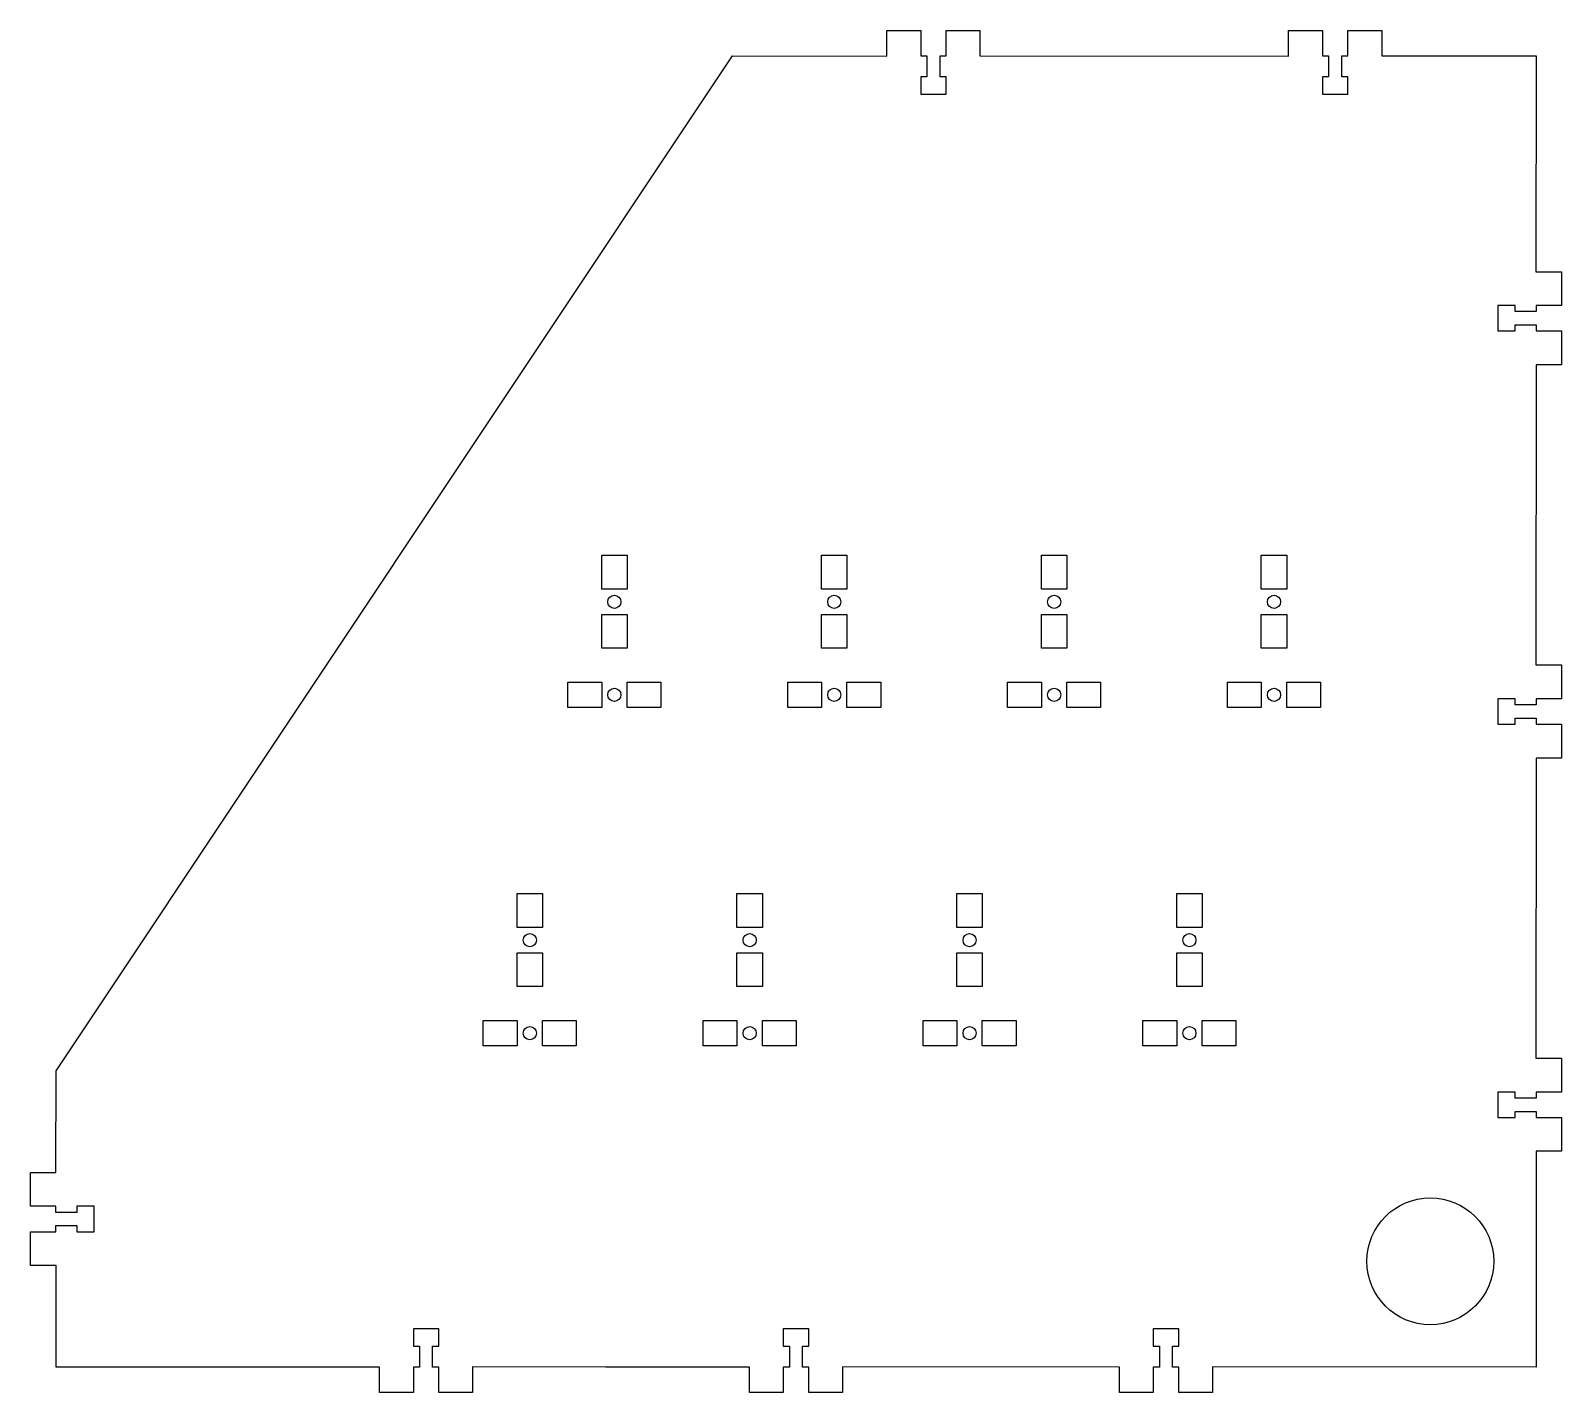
# Model space of a CAD drawing. Header units: millimetres. Extents: x -356 to 6, y -6 to 316.
import ezdxf

# ---------------------------------------------------------------- set-up
doc = ezdxf.new("R2010")
doc.units = ezdxf.units.MM
doc.layers.get('0').update_dxf_attribs({"linetype": 'CONTINUOUS'})

msp = doc.modelspace()

# ---------------------------------------------------------------- linework, layer by layer
for points in [[(-350, 70), (-190, 310), (-153.5, 309.99), (-153.5, 315.99), (-145.5, 315.99), (-145.5, 310), (-144.05, 310), (-144.05, 305.04), (-145.5, 305.04), (-145.5, 301), (-144.05, 301), (-140.95, 301), (-139.5, 301), (-139.5, 305.04), (-140.95, 305.04), (-140.95, 310), (-139.57, 310), (-139.5, 310), (-139.5, 316), (-131.5, 316), (-131.5, 310), (-58.5, 309.99), (-58.5, 315.99), (-50.5, 315.99), (-50.5, 310), (-49.05, 310), (-49.05, 305.04), (-50.5, 305.04), (-50.5, 301), (-49.05, 301), (-45.95, 301), (-44.5, 301), (-44.5, 305.04), (-45.95, 305.04), (-45.95, 310), (-44.57, 310), (-44.5, 310), (-44.5, 316), (-36.5, 316), (-36.5, 310), (0, 310), (-0.01, 259), (5.99, 259), (5.99, 251), (0, 251), (0, 249.55), (-4.96, 249.55), (-4.96, 251), (-9, 251), (-9, 249.55), (-9, 246.45), (-9, 245), (-4.96, 245), (-4.96, 246.45), (0, 246.45), (0, 245.07), (0, 245), (6, 245), (6, 237), (0, 237), (-0.01, 166), (5.99, 166), (5.99, 158), (0, 158), (0, 156.55), (-4.96, 156.55), (-4.96, 158), (-9, 158), (-9, 156.55), (-9, 153.45), (-9, 152), (-4.96, 152), (-4.96, 153.45), (0, 153.45), (0, 152.07), (0, 152), (6, 152), (6, 144), (0, 144), (-0.01, 73), (5.99, 73), (5.99, 65), (0, 65), (0, 63.55), (-4.96, 63.55), (-4.96, 65), (-9, 65), (-9, 63.55), (-9, 60.45), (-9, 59), (-4.96, 59), (-4.96, 60.45), (0, 60.45), (0, 59.07), (0, 59), (6, 59), (6, 51), (0, 51), (0, 0), (-76.5, 0.01), (-76.5, -5.99), (-84.5, -5.99), (-84.5, 0), (-85.95, 0), (-85.95, 4.96), (-84.5, 4.96), (-84.5, 9), (-85.95, 9), (-89.05, 9), (-90.5, 9), (-90.5, 4.96), (-89.05, 4.96), (-89.05, 0), (-90.43, 0), (-90.5, 0), (-90.5, -6), (-98.5, -6), (-98.5, 0), (-164, 0.01), (-164, -5.99), (-172, -5.99), (-172, 0), (-173.45, 0), (-173.45, 4.96), (-172, 4.96), (-172, 9), (-173.45, 9), (-176.55, 9), (-178, 9), (-178, 4.96), (-176.55, 4.96), (-176.55, 0), (-177.93, 0), (-178, 0), (-178, -6), (-186, -6), (-186, 0), (-220, 0), (-251.5, 0.01), (-251.5, -5.99), (-259.5, -5.99), (-259.5, 0), (-260.95, 0), (-260.95, 4.96), (-259.5, 4.96), (-259.5, 9), (-260.95, 9), (-264.05, 9), (-265.5, 9), (-265.5, 4.96), (-264.05, 4.96), (-264.05, 0), (-265.43, 0), (-265.5, 0), (-265.5, -6), (-273.5, -6), (-273.5, 0), (-350, 0), (-350, 24), (-356, 24), (-356, 32), (-350.01, 32), (-350.01, 33.45), (-345.05, 33.45), (-345.05, 32), (-341.01, 32), (-341.01, 33.45), (-341.01, 36.55), (-341.01, 38), (-345.05, 38), (-345.05, 36.55), (-350.01, 36.55), (-350.01, 37.93), (-350.01, 38), (-356.01, 38), (-356.01, 46), (-350.01, 46)], [(-220.96, 183.94), (-220.96, 191.94), (-214.96, 191.94), (-214.96, 183.94)], [(-162.96, 191.94), (-162.96, 183.94), (-168.96, 183.94), (-168.96, 191.94)], [(-110.96, 183.94), (-116.96, 183.94), (-116.96, 191.94), (-110.96, 191.94)], [(-58.96, 191.94), (-58.96, 183.94), (-64.96, 183.94), (-64.96, 191.94)], [(-220.96, 177.94), (-214.96, 177.94), (-214.96, 169.94), (-220.96, 169.94)], [(-168.96, 177.94), (-162.96, 177.94), (-162.96, 169.94), (-168.96, 169.94)], [(-110.96, 169.94), (-116.96, 169.94), (-116.96, 177.94), (-110.96, 177.94)], [(-64.96, 177.94), (-58.96, 177.94), (-58.96, 169.94), (-64.96, 169.94)], [(-228.96, 161.94), (-220.96, 161.94), (-220.96, 155.94), (-228.96, 155.94)], [(-214.96, 161.94), (-206.96, 161.94), (-206.96, 155.94), (-214.96, 155.94)], [(-176.96, 155.94), (-176.96, 161.94), (-168.96, 161.94), (-168.96, 155.94)], [(-154.96, 161.94), (-154.96, 155.94), (-162.96, 155.94), (-162.96, 161.94)], [(-116.96, 161.94), (-116.96, 155.94), (-124.96, 155.94), (-124.96, 161.94)], [(-110.96, 161.94), (-102.96, 161.94), (-102.96, 155.94), (-110.96, 155.94)], [(-72.96, 161.94), (-64.96, 161.94), (-64.96, 155.94), (-72.96, 155.94)], [(-50.96, 161.94), (-50.96, 155.94), (-58.96, 155.94), (-58.96, 161.94)], [(-234.96, 103.94), (-240.96, 103.94), (-240.96, 111.94), (-234.96, 111.94)], [(-188.96, 103.94), (-188.96, 111.94), (-182.96, 111.94), (-182.96, 103.94)], [(-130.96, 111.94), (-130.96, 103.94), (-136.96, 103.94), (-136.96, 111.94)], [(-84.96, 103.94), (-84.96, 111.94), (-78.96, 111.94), (-78.96, 103.94)], [(-240.96, 97.94), (-234.96, 97.94), (-234.96, 89.94), (-240.96, 89.94)], [(-182.96, 89.94), (-188.96, 89.94), (-188.96, 97.94), (-182.96, 97.94)], [(-136.96, 97.94), (-130.96, 97.94), (-130.96, 89.94), (-136.96, 89.94)], [(-84.96, 97.94), (-78.96, 97.94), (-78.96, 89.94), (-84.96, 89.94)], [(-248.96, 81.94), (-240.96, 81.94), (-240.96, 75.94), (-248.96, 75.94)], [(-234.96, 81.94), (-226.96, 81.94), (-226.96, 75.94), (-234.96, 75.94)], [(-196.96, 81.94), (-188.96, 81.94), (-188.96, 75.94), (-196.96, 75.94)], [(-182.96, 81.94), (-174.96, 81.94), (-174.96, 75.94), (-182.96, 75.94)], [(-144.96, 81.94), (-136.96, 81.94), (-136.96, 75.94), (-144.96, 75.94)], [(-130.96, 75.94), (-130.96, 81.94), (-122.96, 81.94), (-122.96, 75.94)], [(-92.96, 75.94), (-92.96, 81.94), (-84.96, 81.94), (-84.96, 75.94)], [(-78.96, 81.94), (-70.96, 81.94), (-70.96, 75.94), (-78.96, 75.94)]]:
    msp.add_lwpolyline(points, close=True)
for centre, radius in [((-217.96, 180.94), 1.55), ((-165.96, 180.94), 1.55), ((-113.96, 180.94), 1.55), ((-61.96, 180.94), 1.55), ((-217.96, 158.94), 1.55), ((-165.96, 158.94), 1.55), ((-113.96, 158.94), 1.55), ((-61.96, 158.94), 1.55), ((-237.96, 100.94), 1.55), ((-185.96, 100.94), 1.55), ((-133.96, 100.94), 1.55), ((-81.96, 100.94), 1.55), ((-237.96, 78.94), 1.55), ((-185.96, 78.94), 1.55), ((-133.96, 78.94), 1.55), ((-81.96, 78.94), 1.55), ((-25, 25), 15)]:
    msp.add_circle(centre, radius)

doc.saveas('drawing.dxf')
